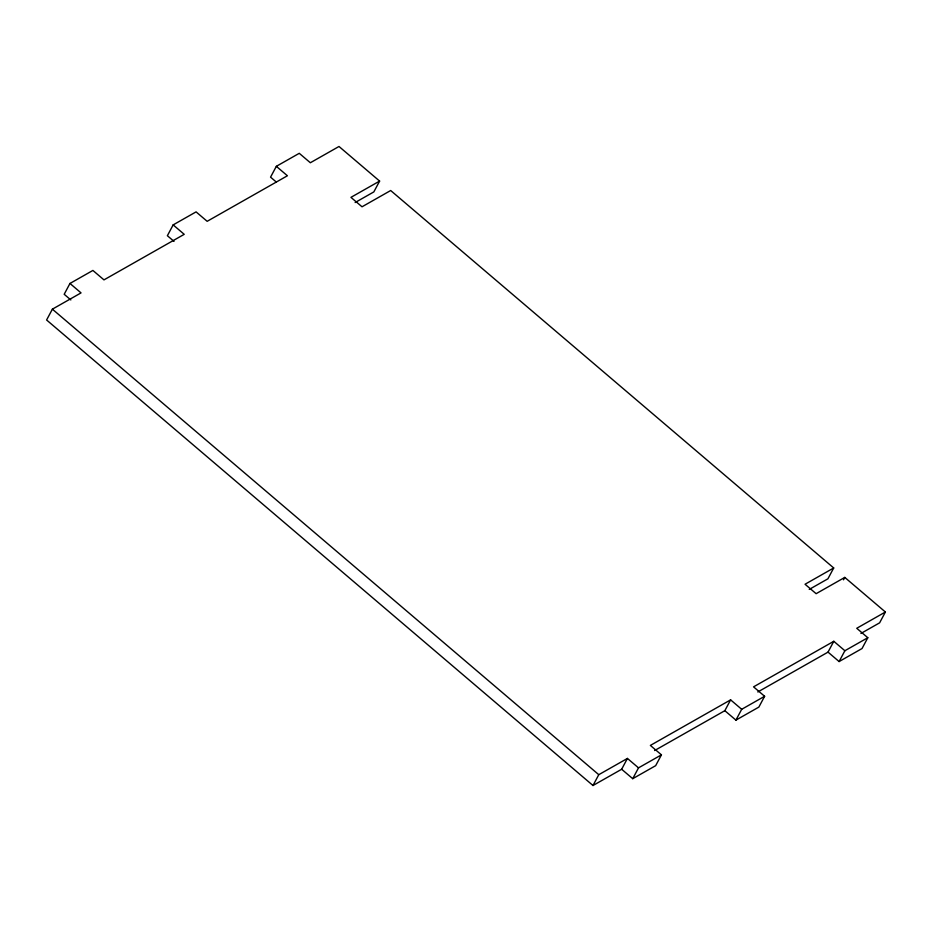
<?xml version="1.0" encoding="UTF-8"?>
<svg xmlns="http://www.w3.org/2000/svg" width="932" height="932" viewBox="0 0 932 932"><rect width="100%" height="100%" fill="white"/><g stroke="black" fill="none" stroke-linecap="round" stroke-linejoin="round"><path stroke-width="1.4" d="M70.832 299.941L64.192 294.279L69.97 283.456L81.037 292.893L52.378 309.168L46.6 319.991L592.997 785.513L621.656 769.25L627.434 758.427L638.513 767.863L661.44 754.85L650.373 745.414L730.618 699.862L741.697 709.299L764.624 696.286L753.557 686.849L833.802 641.298L844.881 650.734L867.808 637.721L856.741 628.284L885.4 612.009L844.788 577.409L816.129 593.684L805.05 584.248L833.709 567.972L390.683 190.524L362.024 206.787L350.945 197.351L379.615 181.088L339.003 146.487L310.344 162.75L299.265 153.314L276.338 166.327L270.56 177.15L276.093 181.868M276.338 166.327L287.406 175.764L207.16 221.315L196.081 211.879L173.154 224.892L167.376 235.714L174.016 241.376M379.615 181.088L373.837 191.91L355.139 202.524M592.997 785.513L598.775 774.69L627.434 758.427M621.656 769.25L632.735 778.686L638.513 767.863M661.44 754.85L655.662 765.673L632.735 778.686M654.625 750.54L724.84 710.685L730.618 699.862M724.84 710.685L735.919 720.121L741.697 709.299M764.624 696.286L758.846 707.108L735.919 720.121M833.709 567.972L827.931 578.795L809.244 589.408M843.507 579.821L844.788 577.409M757.809 691.975L828.024 652.12L833.802 641.298M828.024 652.12L839.103 661.557L844.881 650.734M867.808 637.721L862.03 648.544L839.103 661.557M885.4 612.009L879.622 622.832L860.923 633.445M69.97 283.456L92.897 270.443L103.976 279.88L184.221 234.328L173.154 224.892M52.378 309.168L598.775 774.69"/></g></svg>
